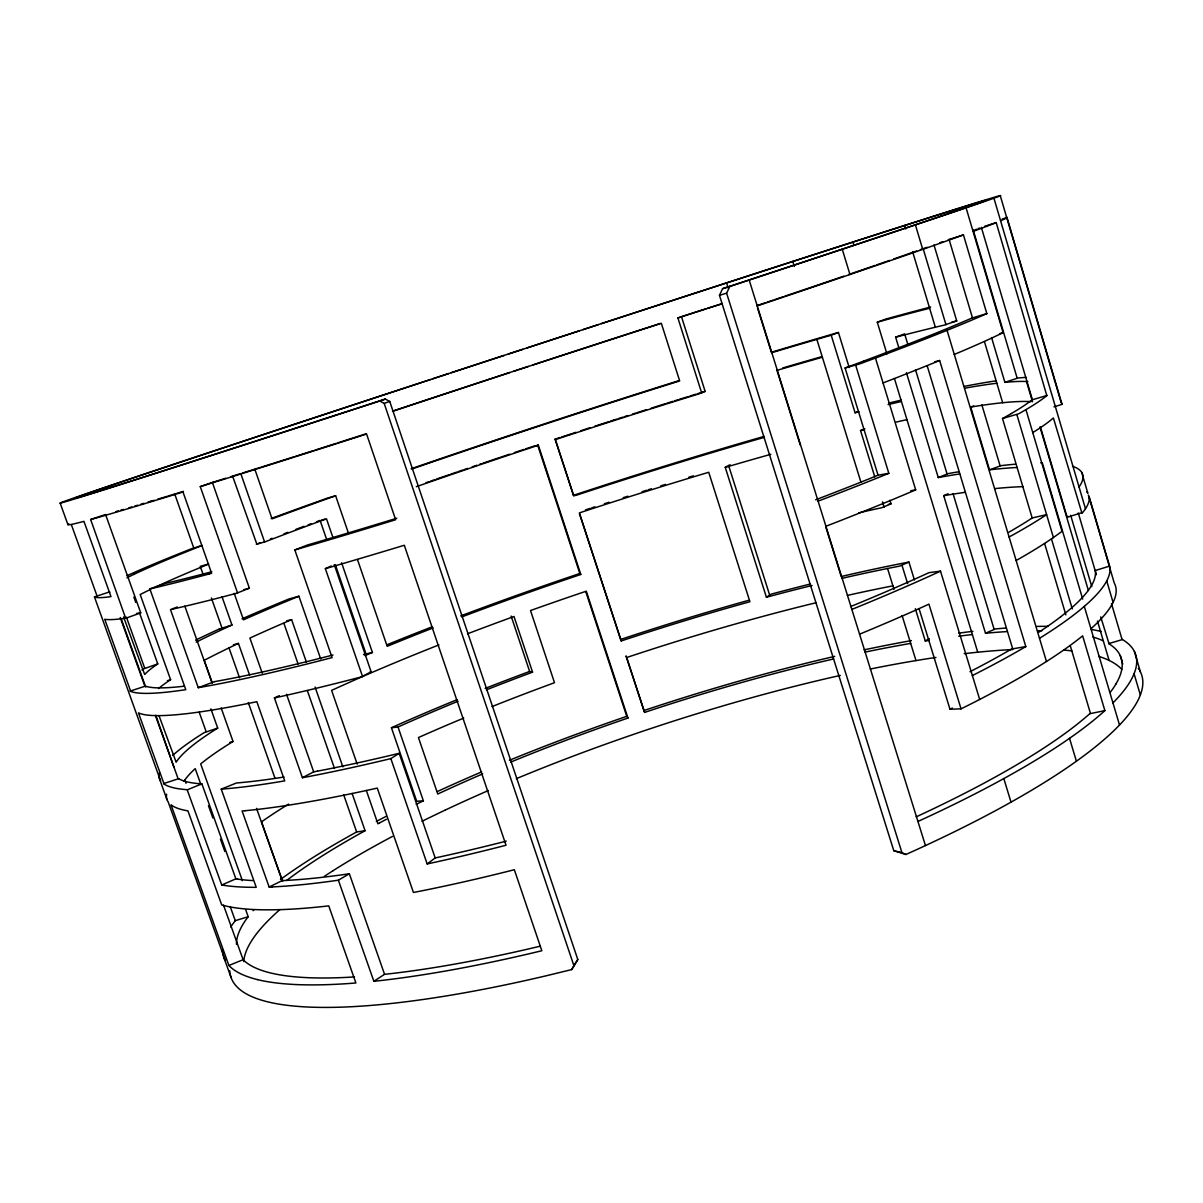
<?xml version="1.0" encoding="UTF-8"?>
<svg xmlns="http://www.w3.org/2000/svg" width="1203" height="1203" viewBox="0 0 1203 1203"><rect width="100%" height="100%" fill="white"/><g stroke="black" fill="none" stroke-linecap="round" stroke-linejoin="round"><path stroke-width="1.5" d="M243.713 961.573L243.848 960.174A377.216 91.969 -18.7 0 1 244.69 955.859L245.111 954.385A378.84 92.39 -18.7 0 1 254.028 937.197L255.201 935.558A382.885 93.428 -18.7 0 1 259.126 930.551L260.555 928.851A390.013 95.323 -18.6 0 1 279.893 909.603M1053.963 406.825L1062.023 404.373L1007.016 217.472L1002.159 219.051M173.849 766.988L155.788 715.214M1122.459 639.545A391.486 90.826 -17.5 0 1 1134.414 651.53L1140.429 671.936A396.524 96.06 -17.5 0 1 1141.888 675.71L1142.233 677.033A405.501 98.225 -17.6 0 1 1140.339 695.003A414.885 100.435 -17.7 0 1 1138.098 700.116L1137.166 701.875A427.185 103.263 -17.7 0 1 1119.497 725.033A438.749 105.864 -17.8 0 1 1113.151 731.379L1110.85 733.544A452.298 108.796 -17.9 0 1 1076.369 761.243A464.132 111.293 -18 0 1 1065.798 768.612L1062.099 771.093A476.749 113.864 -18 0 1 1011.001 802.145A487.004 115.894 -18.1 0 1 996.415 810.175L991.392 812.867A496.779 117.774 -18.1 0 1 925.453 845.574A503.922 119.112 -18.1 0 1 907.483 853.769L905.859 854.491L893.799 850.732L719.469 295.337L722.567 288.69A503.44 2.632 -18.1 0 0 741.198 282.555A496.298 2.601 -18.1 0 0 810.281 259.728L815.589 257.968A486.538 2.556 -18.1 0 0 831.123 252.825A476.298 2.511 -18.1 0 0 886.31 234.465L890.37 233.111A463.681 2.466 -18.1 0 0 902.07 229.202A451.862 2.406 -18.1 0 0 941.272 216.029M905.859 854.491L901.919 852.581L726.612 293.141L729.875 286.419A519.215 2.722 -18.1 0 0 749.183 280.043A511.892 2.692 -18.1 0 0 820.717 256.404L826.205 254.585A501.862 2.647 -18.1 0 0 842.265 249.277A491.335 2.601 -18.1 0 0 899.182 230.329L903.363 228.931A478.373 2.541 -18.1 0 0 915.408 224.916A466.193 2.481 -18.1 0 0 955.603 211.397L958.34 210.465A452.253 2.421 -18.1 0 0 966.084 207.833A440.358 2.361 -18.1 0 0 989.092 199.924L990.415 199.457A427.682 2.286 -18.1 0 0 993.934 198.209A418.012 2.241 -18.1 0 0 1000.595 195.638L1000.61 195.593A408.749 2.195 -18.1 0 0 1000.249 195.608A403.02 2.165 -18.1 0 0 992.234 197.848L991.107 198.194A398.855 2.135 -18.1 0 0 987.362 199.337A398.223 2.135 -18.1 0 0 966.761 205.713L964.671 206.375A400.193 2.15 -18.1 0 0 958.054 208.45A405.216 2.18 -18.1 0 0 927.047 218.284L924.175 219.202A413.606 2.226 -18.1 0 0 915.242 222.044A424.118 2.286 -18.1 0 0 875.919 234.645L872.401 235.773A438.403 2.376 -18.1 0 0 861.649 239.217A453.456 2.481 -18.1 0 0 815.875 253.983M229.758 970.806A390.764 95.383 -18.7 0 0 232.781 981.272L233.502 982.475A394.524 96.3 -18.7 0 0 236.164 985.964L237.202 987.077A400.96 97.834 -18.7 0 0 254.134 997.573L256.164 998.355A409.231 99.774 -18.6 0 0 262.795 1000.535L265.171 1001.197A419.411 102.075 -18.5 0 0 297.021 1006.325L300.419 1006.595A430.674 104.571 -18.5 0 0 311.141 1007.167L314.9 1007.287A442.824 107.172 -18.4 0 0 361.577 1006.114L366.298 1005.783A455.215 109.759 -18.3 0 0 380.93 1004.535L385.968 1004.039A467.365 112.195 -18.3 0 0 446.042 995.964L451.907 995.001A478.914 114.465 -18.2 0 0 469.847 991.843L475.952 990.716A489.2 116.42 -18.2 0 0 546.463 975.723L571.666 969.588L577.786 959.483L389.742 401.441L385.291 399.065L360.825 407.02A488.734 2.571 -18.1 0 1 292.72 429.11L286.87 430.99A478.448 2.526 -18.1 0 1 269.728 436.539L264.149 438.343A466.914 2.481 -18.1 0 1 207.457 456.614L202.766 458.117A454.764 2.421 -18.1 0 1 189.157 462.493L184.796 463.892A442.388 2.361 -18.1 0 1 142.21 477.501L138.871 478.568A430.253 2.316 -18.1 0 1 129.322 481.591L126.315 482.553A418.99 2.256 -18.1 0 1 98.962 491.14L97.022 491.741A408.825 2.211 -18.1 0 1 91.639 493.41L90.03 493.907A400.554 2.165 -18.1 0 1 77.729 497.576L77.112 497.741A394.118 2.12 -18.1 0 1 75.714 498.102L75.398 498.162A390.358 2.105 -18.1 0 1 77.007 497.305L77.593 497.08A388.9 2.105 -18.1 0 1 79.759 496.268L80.631 495.967A390.584 2.105 -18.1 0 1 94.42 491.125L96.045 490.568A394.764 2.135 -18.1 0 1 101.278 488.779L103.142 488.132A402.133 2.18 -18.1 0 1 127.187 479.982L129.668 479.14A411.907 2.241 -18.1 0 1 137.443 476.523L140.119 475.636A424.509 2.316 -18.1 0 1 172.495 464.794L175.683 463.726A439.065 2.406 -18.1 0 1 185.457 460.463L188.796 459.351A455.591 2.511 -18.1 0 1 227.713 446.418L231.427 445.185A473.23 2.617 -18.1 0 1 242.765 441.426L246.6 440.163A491.456 2.737 -18.1 0 1 290.434 425.667L294.555 424.298A509.561 2.857 -18.1 0 1 307.051 420.178L311.246 418.794A526.463 2.977 -18.1 0 1 358.614 403.185L363.005 401.742A541.711 3.083 -18.1 0 1 376.283 397.366L380.734 395.907A553.846 3.173 -18.1 0 1 430.403 379.592M577.786 959.483L571.666 969.588M1116.053 683.785L1116.985 682.131A402.629 93.308 -17.7 0 0 1119.346 677.304A393.531 91.248 -17.6 0 0 1121.813 660.402L1121.527 659.184A384.81 89.233 -17.6 0 0 1120.249 655.635A379.426 87.954 -17.5 0 0 1109.076 643.891L1100.745 616.898M245.668 909.663L248.194 916.716L247.171 918.054A379.336 88.631 -18.7 0 0 238.059 934.731L237.623 936.16A377.712 88.225 -18.7 0 0 236.72 940.325L236.57 941.678A379.125 88.571 -18.7 0 0 236.465 944.325M248.194 916.716L235.277 920.686L234.194 922.084A391.501 91.563 -18.7 0 0 230.75 926.987M1040.505 427.2L1067.166 517.245L1082.745 512.448A419.682 64.33 -17.8 0 0 1085.467 508.749A410.193 62.902 -17.8 0 0 1089.106 496.433L1109.677 566.402A408.373 76.676 -17.7 0 1 1106.715 580.914M1067.166 517.245L1067.933 516.358M253.126 910.701L253.803 909.934M1104.219 711.229L1104.88 710.627L1082.64 635.831L1081.963 636.387A454.884 89.458 -17.9 0 1 1046.445 661.515A466.779 91.503 -18 0 1 1035.603 668.282L1031.813 670.582A479.471 93.623 -18 0 1 979.663 699.454A489.771 95.293 -18.1 0 1 964.806 706.988L961.047 708.853L949.979 709.244L919.107 608.793M1089.738 713.725L1104.88 710.627M727.469 466.042L725.259 467.396L766.416 597.244L771.213 594.132A515.425 101.548 -18 0 1 810.401 583.981M984.64 226.299L996.204 222.6L1046.821 395.667A435.215 42.406 -18 0 1 1025.933 409.637A446.99 43.473 -18 0 1 1018.761 413.757L1002.505 418.524L1032.174 517.967L1031.467 518.433M1047.166 395.366L1031.994 399.892A421.802 41.052 -18 0 1 1011.347 413.531M1060.79 616.688L1063.151 614.853A428.253 80.03 -17.9 0 0 1069.708 609.5A416.96 78.06 -17.8 0 0 1088.384 590.297L1089.392 588.869A404.945 75.924 -17.8 0 0 1091.963 584.733A395.787 74.255 -17.7 0 0 1095.286 570.538L1109.602 566.087M435.185 857.934L399.185 753.304L390.855 758.612L427.17 863.934L435.185 857.934L439.787 856.942A477.606 88.045 -18.2 0 0 506.222 841.153M1052.7 537.997L1055.166 536.282A443.802 67.789 -17.9 0 0 1062.038 531.29L1025.948 409.637M139.518 612.928L157.758 663.906L156.54 664.748A385.998 37.94 -18.3 0 0 144.676 674.477L123.578 616.944M157.758 663.906L143.383 668.958A398.388 39.203 -18.4 0 0 141.909 669.966M150.601 589.395A399.216 25.143 -18.2 0 0 140.992 594.117L140.18 594.538L170.6 679.695L169.698 680.281A389.592 42.451 -18.4 0 0 165.052 683.499L163.608 684.537A385.471 41.97 -18.4 0 0 158.495 688.522M272.104 886.927A445.967 83.669 -18.3 0 0 318.163 882.882L322.825 882.31A458.433 85.684 -18.3 0 0 337.336 880.34L338.374 880.19L373.862 981.287L384.554 974.325L388.419 973.904A453.621 104.255 -18.3 0 0 446.448 965.558L452.102 964.58A464.869 106.375 -18.2 0 0 469.426 961.408L475.32 960.28A474.914 108.21 -18.2 0 0 540.117 946.22M333.186 870.626L330.224 872.521A425.651 105.112 -18.4 0 0 324.404 876.31M210.901 708.898L217.713 728.101L215.803 729.304A395.08 56.992 -18.4 0 0 194.51 743.98L192.916 745.228A387.847 55.864 -18.4 0 0 188.45 748.913L187.082 750.116A383.757 55.233 -18.5 0 0 176.149 762.221L159.112 715.965M217.713 728.101L204.059 732.687A407.802 58.902 -18.4 0 0 181.803 747.89L180.134 749.198A400.313 57.729 -18.5 0 0 175.427 753.018L173.984 754.266A396.058 57.067 -18.5 0 0 172.6 755.499M221.157 707.95L233.036 741.484L231.713 742.311A404.118 62.691 -18.4 0 0 224.735 746.702L222.51 748.146A394.554 61.052 -18.4 0 0 201.412 763.319L200.69 763.92L242.389 880.641M934.776 361.802L939.648 360.509L1025.813 646.582L1024.761 647.199A480.102 88.887 -18 0 1 972.37 675.56M1025.813 646.582L1011.558 649.034A465.441 86.105 -18 0 1 969.994 671.71M338.374 880.19L349.351 873.754L384.554 974.325M915.333 608.688L925.272 640.973L929.287 638.658M390.855 758.612L389.531 758.928A485.05 68.421 -18.2 0 1 371.652 763.138L365.832 764.476A473.38 67.067 -18.2 0 1 306.329 776.988L302.419 777.709L274.419 697.951L278.329 697.093A475.486 50.962 -18.2 0 0 337.607 683.003L343.411 681.53A487.2 51.985 -18.2 0 0 361.261 676.943L371.141 671.83L334.254 564.613M352.118 793.469L365.08 830.717L356.644 831.965L353.592 833.649A456.659 108.856 -18.4 0 0 317.276 854.837L314.209 856.747A440.087 104.3 -18.4 0 0 305.201 862.476L302.284 864.386A425.501 100.375 -18.5 0 0 280.464 879.483M362.118 832.356L365.08 830.717M1002.505 418.524L1004.31 417.531A433.23 42.09 -18 0 0 1011.377 413.531M379.411 822.987L377.892 823.799L366.329 790.446M842.07 578.327A462.96 89.548 -17.9 0 1 887.573 568.493A446.373 85.729 -17.9 0 1 899.543 566.132L908.927 562.057L914.415 579.936M302.419 777.709L313.682 771.86L317.487 771.138M126.947 577.771L127.187 577.651A392.434 20.466 -18.2 0 1 132.165 575.199L133.939 574.357M196.179 642.131L198.706 640.868A419.486 41.579 -18.3 0 1 229.352 626.222L231.968 625.019L222.059 596.868M245.021 810.717L242.104 810.972L269.156 887.047L282.179 880.596L285.051 880.461A432.193 81.007 -18.3 0 0 329.772 876.416L334.299 875.844A444.328 82.962 -18.3 0 0 348.359 873.904L349.351 873.754M949.979 709.244L952.4 708.041M948.129 493.786L943.738 495.681L985.498 633.244L995.332 628.943A411.877 96.225 -17.6 0 1 1006.099 628.026M560.087 437.486A578.959 38.917 -18.1 0 0 556.929 438.524L555.064 439.14L557.2 439.005A559.455 37.458 -18.1 0 1 607.951 422.524L612.553 421.05A551.636 36.797 -18.1 0 1 626.342 416.644L630.928 415.17A539.696 35.804 -18.1 0 1 680.958 399.441L685.469 398.043A525.2 34.601 -18.1 0 1 698.913 393.892L705.138 391.366L681.469 316.66L683.199 316.103A527.576 8.932 -18.1 0 1 705.92 308.795M869.634 510.388A448.418 70.345 -17.9 0 1 881.588 507.756L891.047 503.831L889.949 500.283M423.381 800.837L416.704 801.258L391.426 727.74L398.028 727.018L423.381 800.837L419.997 802.476A476.749 114.947 -18.2 0 0 416.178 804.326M445.2 810.1L441.29 811.95A493.486 125.082 -18.2 0 0 429.651 817.559L425.817 819.423A476.087 119.804 -18.2 0 0 422.012 821.303M249.622 675.184L238.435 643.41L235.833 644.628A418.9 45.985 -18.3 0 0 205.367 659.71L204.254 660.297L212.39 683.244M274.419 697.951L279.352 695.635M362.584 676.597L325.366 568.658L331.291 565.951M219.217 629.034L231.968 625.019M391.426 727.74L391.892 727.529A513.922 101.308 -18.1 0 1 404.058 722.116L408.163 720.326A531.004 105.443 -18.1 0 1 454.584 700.702L457.155 699.65M398.028 727.018L398.479 726.807A497.17 97.729 -18.1 0 1 410.298 721.544L414.298 719.785A513.546 101.653 -18.1 0 1 458.057 701.244M948.31 239.713L963.438 234.901L986.836 313.607L986.069 313.953A463.471 23.819 -18.1 0 1 947.032 330.329A475.576 24.361 -18.1 0 1 935.287 335.02L931.197 336.645A488.478 24.932 -18.1 0 1 875.453 358.043A498.944 25.368 -18.1 0 1 859.694 363.907L845.092 367.983L878.055 475.215L888.822 473.32L855.724 365.366M221.247 789.138L222.871 789.018A436.253 62.526 -18.3 0 0 233.217 788.085L236.841 787.709A448.554 64.075 -18.3 0 0 282.359 781.273L284.735 780.882L256.841 701.695L254.48 702.191A450.569 48.691 -18.2 0 1 209.382 710.507L205.818 711.048A438.223 47.503 -18.3 0 1 195.608 712.537L192.39 712.958A426.764 46.376 -18.3 0 1 162.736 715.559L160.585 715.62A416.418 45.338 -18.3 0 1 154.616 715.59L152.796 715.514A408.012 44.451 -18.3 0 1 138.465 712.913L164.134 784.145A406.178 58.511 -18.4 0 0 179.142 788.837L181.006 789.093A414.554 59.654 -18.4 0 0 187.157 789.694L221.743 885.002L223.608 885.303A422.388 79.699 -18.4 0 0 254.585 887.333L256.239 887.333L221.247 789.138L236.42 783.003A422.749 60.526 -18.3 0 0 246.51 782.055L250.044 781.679A434.704 62.03 -18.3 0 0 284.058 777.018M986.836 313.607L971.708 318.133A449.23 23.068 -18.1 0 1 933.633 334.058A460.99 23.594 -18.1 0 1 922.205 338.614L918.235 340.178A473.531 24.15 -18.1 0 1 864.175 360.885M874.807 476.914L860.551 430.569L864.777 428.719M221.743 885.002L235.863 878.852L237.698 879.137M306.434 662.221L291.622 619.665L288.494 620.989A449.501 49.864 -18.2 0 0 251.307 637.44L249.908 638.086L262.254 673.214M849.213 367.607L838.431 332.479L831.213 335.216L855.077 412.779L857.904 411.561M481.651 771.89L479.095 772.988A527.741 129.458 -18.1 0 0 437.291 791.574M906.43 372.719L938.25 477.546L948.28 473.591A416.689 59.97 -17.8 0 1 958.896 471.741M237.593 593.004L200.269 486.629L212.36 482.418L249.382 588.192L236.585 593.274A465.862 28.932 -18.2 0 1 222.39 596.974L217.833 598.147A453.215 28.255 -18.2 0 1 173.292 608.959L170.48 609.59L198.254 687.68L201.112 687.184A451.17 44.015 -18.2 0 0 246.074 678.297L250.66 677.304A463.772 45.067 -18.2 0 0 264.946 674.101L269.863 672.958A476.132 46.075 -18.2 0 0 329.081 658.387L332.103 657.605L294.825 549.951L307.216 545.079A475.666 24.271 -18.1 0 0 324.404 540.027L330.254 538.297A485.892 24.692 -18.1 0 0 396.749 518.237M341.592 562.778L372.419 652.477L368.915 653.936A482.523 71.714 -18.2 0 0 364.99 655.605M363.486 654.522L372.419 652.477M198.254 687.68L214.57 681.605M320.675 658.898L298.915 596.222L296.81 597.094A467.501 47.128 -18.2 0 0 285.863 601.62L282.269 603.109A450.117 45.082 -18.2 0 0 244.901 619.199L243.502 619.831L234.194 593.32M939.648 360.509L938.535 360.975A487.816 30 -18.1 0 1 883.047 382.93M888.822 473.32L887.408 473.892A505.997 48.331 -18.1 0 1 818.1 501.155M187.563 789.709L201.893 783.86L235.863 878.852M878.055 475.215L876.686 475.771A490.598 46.842 -18.1 0 1 815.664 499.801M257.412 979.603A419.967 97.939 -18.5 0 0 289.111 984.159L292.494 984.385A431.245 100.33 -18.5 0 0 303.186 984.806L306.93 984.866A443.411 102.826 -18.4 0 0 353.487 983.167L355.893 982.971L328.75 905.874L326.344 906.145A445.381 88.135 -18.3 0 1 280.179 909.648L276.495 909.739A433.155 85.999 -18.4 0 1 265.923 909.829L262.585 909.799A421.832 83.954 -18.5 0 1 231.442 907.182L229.141 906.746A411.606 82.045 -18.5 0 1 222.735 905.257L221.728 904.987L187.924 810.852L186.991 810.702A405.637 62.676 -18.5 0 1 171.773 805.393L171.052 804.867L228.901 965.468L243.111 959.708L243.953 960.55A389.035 90.857 -18.6 0 0 260.54 969.964L262.525 970.656A397.065 92.646 -18.6 0 0 268.991 972.565L271.307 973.137A406.945 94.796 -18.5 0 0 302.269 977.377L305.562 977.573A417.907 97.112 -18.4 0 0 315.983 977.934L319.607 977.979A429.727 99.548 -18.4 0 0 354.449 976.926M996.204 222.6L995.813 222.766A439.757 7.068 -18.1 0 1 973.062 231.397M202.074 545.365L190.946 548.974A435.666 22.932 -18.2 0 0 158.285 562.177L155.593 563.29A422.689 22.165 -18.2 0 0 147.774 566.598L145.262 567.666A412.629 21.579 -18.2 0 0 127.067 575.696M432.418 626.718L429.817 627.725A534.297 80.812 -18.1 0 0 387.02 644.778M973.738 405.937L970.701 407.08L989.528 469.847L1001.091 465.636A398.163 56.977 -17.8 0 1 1015.482 464.178M232.735 476.553L256.825 544.102A485.245 31.338 -18.1 0 1 260.615 542.643M256.359 544.282L265.051 541.816A469.681 30.27 -18.1 0 1 276.149 537.591L279.908 536.162A487.756 31.654 -18.1 0 1 322.915 520.117L326.494 518.809L333.141 538.162M172.194 608.944L177.352 606.974M270.464 538.899L272.134 538.267M163.428 783.664L178.661 778.687M467.516 633.801A542.643 88.796 -18.1 0 1 509.982 617.951L513.997 616.492L532.568 672.161L529.636 671.454L525.546 672.973A558.688 112.315 -18.1 0 0 485.2 688.417M532.568 672.161L528.583 673.635A540.057 108.165 -18.1 0 0 486.403 689.83M898.867 347.847L895.634 337.186L904.641 333.863L907.904 344.629M845.092 367.983L848.942 366.554A483.726 24.571 -18.1 0 0 864.19 360.885M701.695 393.035L677.906 317.968L681.469 316.66M316.419 521.771L320.103 520.418L326.81 539.936M130.721 691.409A408.569 40.195 -18.3 0 0 144.856 693.379L146.646 693.394A416.99 40.977 -18.3 0 0 152.555 693.244L154.706 693.139A427.351 41.925 -18.3 0 0 184.179 689.905L185.788 689.68L149.864 588.914L165.488 583.365A427.727 22.18 -18.2 0 0 175.217 581.049L178.63 580.222A439.802 22.722 -18.2 0 0 211.773 571.756M886.927 353.893L877.288 322.193L885.904 319.036A435.802 22.827 -18 0 1 896.746 316.058L900.28 315.096A421.606 21.97 -18 0 1 930.611 307.021M963.438 234.901L962.656 235.186A465.561 7.459 -18.1 0 1 922.731 249.367A477.726 7.624 -18.1 0 1 910.776 253.547L906.596 254.991A490.674 7.789 -18.1 0 1 849.95 274.51A501.185 7.94 -18.1 0 1 833.98 279.953L828.506 281.818A511.2 8.06 -18.1 0 1 757.228 305.878M126.044 618.177L140.736 612.853L105.563 514.508L90.646 519.516L125.653 618.237A418.885 26.316 -18.2 0 1 119.909 618.959L118.18 619.139A410.418 25.804 -18.2 0 1 104.751 619.289L130.736 691.409M130.089 691.124L145.428 686.116A395.862 38.902 -18.3 0 0 159.503 687.875L161.277 687.875A404.028 39.669 -18.3 0 0 167.097 687.695L169.202 687.575A414.088 40.586 -18.3 0 0 183.668 686.251M348.374 532.959L335.637 495.771L333.231 496.628A506.403 27.474 -18.1 0 0 320.915 501.034L316.855 502.493A488.448 26.301 -18.1 0 0 273.683 518.252L272.058 518.854L254.901 469.411M111.924 487.305L115.007 486.328A444.012 2.391 -18.1 0 0 124.781 483.23L128.225 482.132A456.508 2.451 -18.1 0 0 172.029 468.147L176.525 466.704A469.245 2.511 -18.1 0 0 190.57 462.193L195.412 460.629A481.726 2.556 -18.1 0 0 254.013 441.757L259.788 439.892A493.576 2.617 -18.1 0 0 277.547 434.148L283.592 432.193A504.132 2.662 -18.1 0 0 354.208 409.291L360.945 407.095A512.042 2.692 -18.1 0 0 379.697 401.005L384.193 403.396L389.742 401.441M895.634 337.186L896.836 336.885A407.937 25.594 -18 0 1 935.348 327.216A397.892 24.887 -18 0 1 944.099 325.156L956.731 320.93L933.979 244.946M893.709 258.991L897.754 257.592A463.065 7.383 -18.1 0 0 909.393 253.517A451.245 7.218 -18.1 0 0 913.107 252.224M379.697 401.005L385.291 399.065M991.573 337.577L1004.896 382.359L1017.873 378.043A393.592 38.406 -17.8 0 1 1026.114 377.381M510.749 762.07A536.718 132.796 -18 0 1 552.568 745.439L556.944 743.755A545.425 135.488 -18 0 1 570.177 738.747L574.613 737.093A549.771 136.841 -18 0 1 623.831 719.469L627.951 718.056L626.748 716.341L622.522 717.785A568.884 142.149 -18 0 0 572.042 735.875L567.485 737.559A564.342 140.721 -18 0 0 553.921 742.702L549.41 744.416A555.215 137.879 -18 0 0 509.425 760.281M458.268 471.591L462.899 470.012M159.473 772.792A395.832 57.037 -18.5 0 0 160.616 780.958L94.451 596.899L109.428 591.951A391.787 20.421 -18.2 0 0 109.894 592.102M941.242 216.029L943.949 215.126A438.313 2.346 -18.1 0 0 951.543 212.54A426.764 2.286 -18.1 0 0 974.235 204.751L975.558 204.284A414.464 2.226 -18.1 0 0 979.077 203.036A405.095 2.165 -18.1 0 0 985.994 200.39L986.054 200.345A396.133 2.12 -18.1 0 0 985.813 200.315A390.569 2.09 -18.1 0 0 978.49 202.345L977.422 202.66A386.539 2.075 -18.1 0 0 973.889 203.728A385.937 2.06 -18.1 0 0 954.28 209.803L952.28 210.435A387.847 2.075 -18.1 0 0 945.949 212.42A392.689 2.105 -18.1 0 0 916.13 221.878L913.348 222.766A400.794 2.15 -18.1 0 0 904.746 225.502A410.915 2.211 -18.1 0 0 866.716 237.683L863.318 238.765A424.689 2.301 -18.1 0 0 852.912 242.119L853.935 245.487M479.651 464.313L481.546 463.666M461.832 616.913A543.425 82.902 -18.1 0 1 504.388 601.169L508.839 599.545A552.297 84.601 -18.1 0 1 522.267 594.733L526.764 593.139A556.703 85.458 -18.1 0 1 576.628 575.876L580.793 574.478L579.831 573.485L575.56 574.929A576.102 88.781 -18.1 0 0 524.418 592.628L519.801 594.267A571.485 87.879 -18.1 0 0 506.027 599.199L501.44 600.853A562.207 86.09 -18.1 0 0 460.749 615.891M833.574 658.973A495.636 120.315 -18 0 0 791.048 669.259L786.612 670.402A513.125 125.563 -18 0 0 773.213 673.891L768.732 675.078A527.185 129.849 -18 0 0 719.078 689.033L714.537 690.372A538.749 133.413 -18 0 0 700.928 694.462L696.387 695.845A546.342 135.774 -18 0 0 646.432 711.8L644.658 712.402L643.876 710.552L626.011 655.921L626.688 657.5L628.477 656.913A548.974 116.465 -18 0 1 678.582 640.838L683.139 639.44A541.335 114.435 -18 0 1 696.793 635.289L701.334 633.921A529.696 111.368 -18 0 1 751.063 619.62L755.544 618.387A515.546 107.684 -18 0 1 768.958 614.763L773.409 613.575A497.937 103.172 -18 0 1 815.935 602.763M643.876 710.552L645.71 709.935A565.29 141.022 -18 0 1 696.928 693.575L701.59 692.146A557.35 138.525 -18 0 1 715.559 687.951L720.206 686.582A545.26 134.751 -18 0 1 771.138 672.251L775.74 671.033A530.568 130.24 -18 0 1 789.484 667.439L794.055 666.267A512.313 124.706 -18 0 1 834.732 656.372M580.793 574.478L538.342 445.23L533.275 446.328A582.658 39.233 -18.1 0 0 525.41 448.945M538.342 445.23L534.147 446.614A562.989 37.759 -18.1 0 0 483.696 463.531L479.14 465.065A558.523 37.383 -18.1 0 0 465.531 469.711L461.005 471.26A549.515 36.616 -18.1 0 0 416.298 486.704M579.515 513.846L620.613 639.455L622.462 638.853A568.854 114.886 -18 0 1 673.891 622.342L678.567 620.898A560.839 112.841 -18 0 1 692.582 616.613L697.244 615.214A548.643 109.759 -18 0 1 748.281 600.417M621.274 640.958L623.064 640.357A549.756 110.601 -18 0 1 673.214 624.267L677.785 622.853A542.102 108.676 -18 0 1 691.439 618.688L695.996 617.304A530.448 105.759 -18 0 1 745.74 602.898L749.92 601.741L708.732 472.283L704.552 473.531A536.312 61.624 -18.1 0 0 654.612 488.779L650.041 490.207A548.147 63.338 -18.1 0 0 636.297 494.523L631.71 495.982A555.921 64.466 -18.1 0 0 581.184 512.313L579.38 512.914L621.274 640.958L620.613 639.455M555.064 439.14L573.44 495.305L575.305 494.689A576.117 60.556 -18.1 0 1 627.169 477.892L631.876 476.403A567.966 59.473 -18.1 0 1 645.981 471.952L650.673 470.478A555.56 57.834 -18.1 0 1 701.92 454.719L706.537 453.32A540.508 55.879 -18.1 0 1 720.326 449.2L724.898 447.832A521.801 53.488 -18 0 1 764.085 436.418M573.44 495.305L575.666 495.456A556.733 58.3 -18.1 0 1 626.252 479.08L630.838 477.621A548.944 57.263 -18.1 0 1 644.597 473.29L649.169 471.847A537.094 55.729 -18.1 0 1 699.123 456.493L703.62 455.14A522.688 53.864 -18.1 0 1 717.063 451.125L721.529 449.802A504.779 51.594 -18 0 1 764.04 437.441M1108.64 643.635L1122.444 639.545M815.875 253.968L811.89 255.262A472.193 2.601 -18.1 0 0 799.739 259.186A489.967 2.722 -18.1 0 0 749.153 275.562L744.807 276.961A510.583 2.857 -18.1 0 0 731.665 281.231A528.343 2.977 -18.1 0 0 677.695 298.75L673.124 300.254A547.365 3.113 -18.1 0 0 659.304 304.735L651.62 307.291A543.921 3.098 -18.1 0 0 601.455 323.637M677.906 317.968L679.575 317.427A510.328 8.616 -18.1 0 1 722.086 303.788M610.417 421.155L613.319 420.223M295.577 456.298L301.427 454.433A488.072 7.729 -18.1 0 0 305.848 453.035M272.84 463.486L278.419 461.726A477.802 7.594 -18.1 0 0 294.133 456.749M722.567 288.69L729.875 286.419M167.412 680.687L170.6 679.695M212.36 482.418L216.089 481.26A466.283 7.444 -18.1 0 0 225.728 478.268M200.269 486.629L204.104 485.426A481.08 7.684 -18.1 0 0 262.78 467.05L268.555 465.23A492.899 7.835 -18.1 0 0 286.329 459.621L292.374 457.696A503.44 7.97 -18.1 0 0 362.99 435.17L366.584 434.027L395.652 519.741L392.073 520.839A501.2 25.489 -18.1 0 1 321.457 542.132L315.397 543.921A490.704 25.052 -18.1 0 1 297.592 549.139L294.825 549.951M688.477 396.509L683.845 397.937A558.267 37.158 -18.1 0 0 679.229 399.381M702.266 392.238L705.138 391.366M719.469 295.337L726.612 293.141M147.954 502.132L150.661 501.32M134.676 506.102L137.713 505.2M208.615 563.936L200.254 566.387L203.352 575.169M730.281 464.854L728.567 465.366L769.499 594.598M725.259 467.396L726.943 466.899A504.057 57.067 -18 0 1 770.897 454.298M325.366 568.658L330.118 567.29A500.523 30.676 -18.1 0 0 400.734 546.342L404.298 545.26L506.042 845.243L502.478 846.16A492.629 90.872 -18.2 0 1 431.937 862.912L427.17 863.934M838.431 332.479L835.844 333.216A469.335 24.917 -18 0 0 823.649 336.765A486.974 26.045 -18 0 0 772.912 351.787L771.334 352.268L757.499 307.908M831.213 335.216L828.702 335.938A454.433 24.075 -18 0 0 816.867 339.366A471.381 25.158 -18 0 0 771.74 352.705M999.873 333.562L1003.107 332.629L966.084 207.833M90.646 519.516L92.285 519.064A431.832 6.992 -18.1 0 0 120.36 510.959L123.443 510.042A443.411 7.173 -18.1 0 0 133.277 507.11L136.736 506.072A455.892 7.338 -18.1 0 0 180.676 492.689L182.991 491.967L211.638 573.305L209.292 573.936M229.818 742.386L233.036 741.484M233.412 644.763L238.435 643.41M766.416 597.244L768.1 596.793A498.644 97.969 -18 0 1 812.055 585.47M249.382 588.192L248.404 588.447A451.501 28.015 -18.2 0 1 243.743 589.681M369.877 672.161L371.141 671.83M335.637 495.771L327.231 498.177A523.516 28.481 -18.1 0 0 314.554 502.719L310.374 504.222A504.779 27.248 -18.1 0 0 271.156 518.493M855.077 412.779L856.461 412.418A433.967 43.037 -18 0 1 859.062 411.772M321.697 520.012L324.885 519.215M860.551 430.569L861.934 430.223A433.381 47.609 -17.9 0 1 864.536 429.591M399.185 753.304L397.907 753.604A470.208 66.27 -18.2 0 1 380.644 757.695L375.02 758.988A458.854 64.962 -18.2 0 1 317.472 771.138M298.915 596.222L288.885 599.004A482.974 48.797 -18.2 0 0 277.592 603.665L273.893 605.214A464.899 46.646 -18.2 0 0 242.014 618.838M286.645 620.853L291.622 619.665M956.731 320.93L954.776 321.381A410.614 25.714 -18 0 0 951.799 322.088M149.864 588.914L151.428 588.553A441.396 22.902 -18.2 0 0 161.413 586.192L164.916 585.335A453.832 23.474 -18.2 0 0 209.307 573.936M1032.174 517.967L1046.61 514.643L1045.903 515.125A458.117 65.037 -18 0 1 1009.076 537.004M888.431 504.403L891.047 503.831M864.085 649.861L865.694 649.515M908.927 562.057L906.31 562.568A460.99 88.706 -17.9 0 0 893.964 565.004A478.238 92.691 -17.9 0 0 842.822 576.147L841.228 576.523L825.709 526.749M965.017 388.148L965.979 387.967A388.118 37.894 -17.9 0 1 996.851 383.246M938.25 477.546L939.453 477.335A403.742 58.045 -17.8 0 1 959.693 473.937M910.806 490.734L915.694 489.862L875.453 358.028M943.738 495.681L944.956 495.471A403.2 62.18 -17.8 0 1 965.242 492.298M970.701 407.08L971.663 406.915A387.592 41.91 -17.8 0 1 1002.655 402.719A382.825 41.353 -17.8 0 1 1009.317 402.118L1011.437 401.952A380.945 41.128 -17.8 0 1 1031.076 401.652M925.272 640.973L926.671 640.748A426.388 100.496 -17.7 0 1 929.302 640.342M140.736 612.853L140.36 612.913A405.862 25.458 -18.2 0 1 136.495 613.44M979.678 699.454L940.505 571.139L928.987 572.658A478.192 67.112 -18.1 0 1 914.28 579.335L909.227 581.59A487.801 68.21 -18.1 0 1 850.596 606.568M989.528 469.847L990.505 469.726A385.862 55.173 -17.8 0 1 1017.136 467.486M373.862 981.287L377.832 980.866A467.982 107.638 -18.3 0 0 437.862 972.34L443.712 971.347A479.531 109.804 -18.2 0 0 461.651 968.084L467.756 966.911A489.832 111.684 -18.2 0 0 538.267 951.603L541.831 950.746L514.343 869.724L510.779 870.626A491.982 95.714 -18.2 0 1 440.238 887.032L434.148 888.31A481.636 94.12 -18.2 0 1 416.238 891.934L413.441 892.476L377.276 788.085L374.238 788.762A472.749 71.849 -18.2 0 1 314.675 800.792L309.727 801.664A460.478 70.285 -18.2 0 1 295.306 804.1L290.66 804.852A447.952 68.646 -18.3 0 1 245.006 810.717M995.152 488.568L996.129 488.478A385.351 59.097 -17.7 0 1 1022.851 486.659M1004.896 382.359L1005.588 382.298A381.456 37.188 -17.9 0 1 1026.52 381.501A382.058 37.248 -17.9 0 1 1027.888 381.577M985.498 633.244L986.731 633.124A399.095 93.127 -17.6 0 1 1007.317 631.575M269.156 887.047L272.104 886.927M1040.76 462.839L1042.279 462.824L1082.685 599.064M1048.144 626.312L1046.099 626.312A401.727 93.533 -17.6 0 0 1036.61 626.432M1037.813 630.718L1038.806 630.718M201.893 783.86L201.487 783.83A401.682 57.744 -18.4 0 1 195.442 783.303L193.593 783.063A393.561 56.616 -18.4 0 1 178.661 778.687M1091.722 629.53L1092.489 629.665A386.84 89.714 -17.5 0 1 1101.346 631.5M893.799 850.732L901.919 852.581M257.427 979.603L255.066 978.986A409.772 95.714 -18.6 0 1 248.48 976.971L246.465 976.25A401.501 93.864 -18.6 0 1 229.728 966.34L228.901 965.468M94.451 596.899L94.646 597.004A404.373 21.098 -18.2 0 0 96.24 597.44L96.932 597.53A410.975 21.443 -18.2 0 0 110.135 596.733L110.977 596.613L83.939 521.335L83.127 521.561A412.855 6.707 -18.1 0 1 70.631 524.538L70.015 524.643A406.223 6.601 -18.1 0 1 68.631 524.794L68.33 524.794A402.343 6.541 -18.1 0 1 68.782 523.861M71.353 524.628L97.338 596.793M60.15 503.08L67.909 524.628M159.473 778.747L166.961 799.559M223.758 957.182L231.081 977.513M133.864 597.109L135.744 602.387M200.901 784.506L195.217 768.627L194.089 769.679A383.231 59.173 -18.5 0 0 184.014 781.258M208.465 805.649L212.871 817.995M220.45 839.153L224.856 851.483M126.405 617.139L144.676 668.086M184.736 779.77L185.999 783.303M230.224 906.596L235.277 920.686M121.052 618.432L145.683 687.048M120.24 617.53L144.781 685.845M155.578 715.92L177.939 778.236M223.502 905.107L243.111 959.708M199.232 712.281L206.059 731.439M282.63 881.333L261.532 821.844L262.6 821.093A414.012 83.233 -18.4 0 1 288.57 804.115M184.841 606.132L211.773 682.086M256.555 808.371L282.179 880.596M174.886 494.448L193.728 547.876M211.397 597.981L221.923 627.801M229.006 647.891L239.562 677.83M248.269 702.477L274.961 778.191M283.938 623.425L298.118 664.071M307.351 690.582L334.464 768.341M343.712 794.852L356.644 831.965M286.54 694.296L313.682 771.86M357.186 764.116L331.607 690.402L333.171 689.68A481.847 76.812 -18.2 0 1 374.87 671.229L378.81 669.545A499.516 80.21 -18.1 0 1 390.749 664.492L394.779 662.808A515.982 83.428 -18.1 0 1 438.945 644.898M240.931 474.027L264.6 541.997M315.081 687.063L342.855 766.867M335.366 564.778L365.892 653.515M357.471 559.53L387.201 646.327L388.9 645.635A516.719 77.894 -18.1 0 1 433.185 627.906M384.193 403.396L573.846 965.543M511.14 616.056L529.636 671.454M627.951 718.056L586.282 591.184L582.132 592.583A555.891 91.518 -18.1 0 0 532.327 609.891L530.523 610.538L554.508 682.702L551.861 683.68A548.042 116.225 -18 0 0 538.553 688.612L534.132 690.266A539.275 113.909 -18.1 0 0 492.042 706.567M537.591 444.899L579.831 573.485M585.861 591.891L626.748 716.341M555.38 439.606L573.861 496.057M626.688 657.5L644.658 712.402M749.183 280.043L925.453 845.574M776.777 369.742L800.251 445.05M852.912 242.119A439.185 2.391 -18.1 0 0 808.491 256.434L804.612 257.683A457.185 2.511 -18.1 0 0 792.822 261.487A474.268 2.617 -18.1 0 0 743.634 277.412L739.409 278.78A494.057 2.752 -18.1 0 0 726.612 282.931L728.281 288.224M792.822 261.487L794.341 266.404M816.867 339.366L860.927 482.162M887.558 568.493L893.994 589.335M902.07 615.5L915.979 660.582A443.155 109.774 -17.8 0 1 928.024 658.642L931.994 658.041A425.817 104.751 -17.7 0 1 935.934 657.455M961.047 708.853L928.942 604.147L927.558 604.778A502.448 75.398 -18.1 0 1 859.559 634.176M882.476 501.862L884.115 507.2M902.1 565.651L907.618 583.59M894.446 378.554L977.738 652.206A411.847 100.781 -17.7 0 1 988.58 651.199L992.129 650.898A398.569 97.067 -17.6 0 1 1012.746 649.56M842.265 249.277L849.965 274.495M1104.234 711.229A452.884 104.375 -17.9 0 1 1069.497 738.341A464.749 106.766 -18 0 1 1058.866 745.574L1055.136 748.01A477.38 109.232 -18 0 1 1003.813 778.567L1011.016 802.145M915.513 369.757L947.032 473.817M953.047 493.666L994.054 629.064M904.746 225.502L905.784 228.991M912.626 251.743L935.348 327.231M927.167 365.727L1012.58 648.432M981.874 404.915L1000.084 465.756M923.122 248.585L945.979 324.72M915.408 224.916L922.746 249.367M947.047 330.314L1046.46 661.515M1069.527 738.341L1076.399 761.228M1016.911 414.764L1053.407 537.515M1051.467 538.914L1072.279 608.883M984.535 341.923L1002.655 402.719M1044.625 543.576L1065.873 614.868M949.077 239.427L972.46 317.803M1070.279 645.755L1090.384 713.138M1081.978 513.35L1053.392 417.937A434.629 46.902 -17.9 0 1 1032.745 432.599M1078.294 512.974L1096.369 574.718M1120.249 655.635L1122.76 664.131M1070.685 515.305L1091.783 586.598M981.347 227.352L1032.339 399.607M1026.52 381.501L1032.52 401.757M1039.963 426.93L1088.399 590.508M1097.452 621.064L1109.106 660.432A375.02 90.706 -17.5 0 1 1113.557 662.823L1114.925 663.68A378.93 91.684 -17.5 0 1 1121.782 669.364M973.092 229.578L1017.152 378.118M1090.941 628.763A429.636 84.917 -17.8 0 0 1109.602 608.372L1110.58 606.853A417.261 82.586 -17.7 0 0 1113.076 602.432L1106.73 580.914A417.817 78.421 -17.8 0 1 1104.189 585.169L1103.166 586.643A430.208 80.616 -17.8 0 1 1084.294 606.387L1119.512 725.018M1000.249 195.608L1061.076 402.298A403.441 43.624 -17.8 0 1 1061.918 403.952L1062.023 404.373M1072.49 466.238A396.013 56.601 -17.7 0 1 1081.677 472.328L1087.828 493.215A395.486 60.631 -17.7 0 0 1086.76 491.756M1088.354 495.004L1114.279 583.094A398.81 78.992 -17.6 0 1 1115.542 586.177L1115.813 587.259A407.832 80.766 -17.7 0 1 1113.061 602.432M993.934 198.209L1085.467 508.749M1136.173 656.402A406.043 94.225 -17.6 0 1 1134.068 673.74L1140.354 695.003M1111.482 603.62L1121.993 639.289M1136.158 656.402L1135.843 655.139A397.05 92.15 -17.5 0 0 1134.414 651.515M1039.482 638.327A455.486 84.932 -17.9 0 0 1075.256 613.786L1077.647 611.906A441.847 82.646 -17.9 0 0 1084.324 606.387M847.393 595.41A462.313 94.3 -17.9 0 1 892.927 585.846M1060.805 616.688A441.501 82.255 -17.9 0 1 1038.881 632.192M252.961 880.581A409.291 77.142 -18.4 0 1 237.683 879.137M463.756 718.071A512.824 107.052 -18.1 0 0 420.118 736.807L418.433 737.544L437.772 794.025L439.441 793.243A510.418 124.826 -18.1 0 1 482.689 773.89M1098.625 656.327A374.434 90.556 -17.5 0 1 1109.106 660.432M1092.895 637.019A374.93 86.872 -17.5 0 1 1103.301 640.838M445.2 810.1A509.696 130.089 -18.1 0 1 488.343 790.551M940.505 571.139A493.23 69.263 -18.1 0 1 925.302 578.072L920.084 580.402A503.11 70.375 -18.1 0 1 851.844 609.41M286.615 880.476A412.163 97.082 -18.5 0 1 312.479 862.22L315.291 860.371A426.223 100.841 -18.4 0 1 323.998 854.807L326.975 852.942A442.178 105.202 -18.4 0 1 362.118 832.356M1081.677 472.328A401.652 57.428 -17.8 0 1 1082.7 474.538L1082.88 475.335A410.749 58.721 -17.8 0 1 1079.031 486.974M222.51 949.393A391.276 91.503 -18.7 0 0 225.412 960.791L168.179 801.92A395.306 61.097 -18.5 0 1 166.615 794.191M333.171 870.626A441.576 109.653 -18.4 0 1 368.163 849.709L371.547 847.814A458.554 114.601 -18.3 0 1 381.877 842.1L385.396 840.205A476.087 119.804 -18.2 0 1 392.494 836.401M1007.031 217.502A417.441 6.722 -18.1 0 1 1000.58 220.796M483.095 463.14A582.658 39.233 -18.1 0 1 498.719 457.862M500.283 457.335A582.658 39.233 -18.1 0 1 509.696 454.193M514.403 452.614A582.658 39.233 -18.1 0 1 523.831 449.471M1003.828 778.567A487.636 111.172 -18.1 0 1 989.152 786.491L984.114 789.153A497.425 112.977 -18.1 0 1 917.934 821.469M1116.068 683.785A414.584 95.924 -17.8 0 1 1110.113 692.477M964.159 653.695A425.817 104.751 -17.7 0 1 977.753 652.206M958.806 636.161A426.388 100.496 -17.7 0 1 972.385 634.567M561.666 436.975A578.959 38.917 -18.1 0 1 564.824 435.937M566.402 435.426A578.959 38.917 -18.1 0 1 571.124 433.877M572.703 433.366A578.959 38.917 -18.1 0 1 575.861 432.328M580.598 430.794A578.959 38.917 -18.1 0 1 590.056 427.712M594.793 426.193A578.959 38.917 -18.1 0 1 608.959 421.621M958.746 633.139A440.223 103.924 -17.7 0 1 972.941 631.319M1038.806 630.718A381.456 88.526 -17.5 0 1 1041.738 630.763M1138.309 668.402A390.975 94.676 -17.5 0 1 1139.091 669.56M1139.782 670.733A390.975 94.676 -17.5 0 1 1140.414 671.936M1112.94 702.928A427.742 99.067 -17.8 0 0 1130.85 680.387L1131.767 678.687A415.426 96.36 -17.7 0 0 1134.083 673.74M896.07 422.103A433.381 47.609 -17.9 0 1 906.957 419.636M865.062 652.101A460.208 109.984 -17.9 0 1 910.686 643.394M411.967 468.975A550.327 30.436 -18.1 0 1 455.29 454.148L459.817 452.614A559.335 31.052 -18.1 0 1 473.471 447.997L478.027 446.463A563.831 31.368 -18.1 0 1 528.553 429.606L533.155 428.073A564.508 31.413 -18.1 0 1 547.019 423.516L551.636 421.997A560.282 31.128 -18.1 0 1 602.432 405.471L607.034 403.982A552.433 30.571 -18.1 0 1 620.838 399.561L625.425 398.088A540.478 29.744 -18.1 0 1 675.484 382.253L679.68 380.93L661.334 323.306L657.154 324.66A543.124 9.308 -18.1 0 0 607.004 340.885L602.402 342.374A555.154 9.564 -18.1 0 0 588.583 346.87L583.966 348.374A563.049 9.744 -18.1 0 0 532.989 365.005L528.087 366.464A587.154 10.225 -18.1 0 0 518.583 369.577M376.313 821.438A492.644 119.082 -18.2 0 1 386.238 816.311M1054.445 380.719A398.313 38.872 -17.9 0 1 1054.851 381.171M1006.325 217.247A402.464 6.481 -18.1 0 1 1006.61 217.247M379.411 822.987A476.749 114.947 -18.2 0 1 386.539 819.243M613.68 420.103A570.748 38.21 -18.1 0 1 616.823 419.095M618.402 418.584A570.748 38.21 -18.1 0 1 623.109 417.08M624.688 416.584A570.748 38.21 -18.1 0 1 627.816 415.576M865.679 649.53A475.396 113.864 -17.9 0 1 911.393 640.597M870.34 669.018A459.591 114.631 -17.9 0 1 915.979 660.582M426.042 482.704A568.553 38.03 -18.1 0 1 429.08 481.636M430.614 481.11A568.553 38.03 -18.1 0 1 435.2 479.531M436.719 478.989A568.553 38.03 -18.1 0 1 449.005 474.764M450.554 474.238A568.553 38.03 -18.1 0 1 456.719 472.117M411.155 468.749A569.395 31.609 -18.1 0 1 452.584 454.569L457.23 453.005A578.823 32.27 -18.1 0 1 471.215 448.268L475.892 446.689A583.515 32.601 -18.1 0 1 527.711 429.396L532.448 427.832A584.237 32.646 -18.1 0 1 546.658 423.155L551.395 421.591A579.816 32.331 -18.1 0 1 603.485 404.659L608.207 403.14A571.59 31.759 -18.1 0 1 622.342 398.599L627.049 397.095A559.094 30.872 -18.1 0 1 678.402 380.825M201.081 545.921A421.982 22.18 -18.2 0 0 169.563 558.688L166.961 559.771A409.456 21.443 -18.2 0 0 159.443 562.944L157.037 563.981A399.757 20.887 -18.2 0 0 133.924 574.357M690.011 396.028A543.124 35.895 -18.1 0 1 696.146 394.133M697.68 393.652A543.124 35.895 -18.1 0 1 700.747 392.719M707.424 308.314A527.576 8.932 -18.1 0 1 722.386 303.517M1089.753 713.725A438.99 101.082 -17.9 0 1 1055.843 739.965A450.508 103.413 -18 0 1 1045.482 746.943L1041.858 749.319A462.794 105.819 -18 0 1 992.054 778.807A472.779 107.729 -18.1 0 1 977.874 786.446L972.986 789.003A482.313 109.488 -18.1 0 1 916.145 816.882M929.648 308.254A408.494 21.263 -18 0 0 891.197 318.374L887.784 319.306A422.178 22.09 -18 0 0 877.288 322.193M888.115 404.599A433.967 43.037 -18 0 1 901.423 401.456M777.228 370.298A470.719 30.27 -18 0 1 822.386 357.231M1003.107 332.629A449.005 27.91 -18 0 1 995.708 336.178L993.061 337.426A462.854 28.677 -18 0 1 954.28 354.449M656.131 305.833A529.275 2.992 -18.1 0 1 669.59 301.442L674.056 299.998A511.064 2.872 -18.1 0 1 726.627 282.931M207.623 564.523A421.396 26.692 -18.2 0 0 176.315 577.726L173.743 578.854A408.9 25.804 -18.2 0 0 166.27 582.162L163.879 583.244A399.216 25.143 -18.2 0 0 154.826 587.41M111.939 487.305A432.418 2.331 -18.1 0 1 84.03 496.072L82.045 496.689A421.937 2.271 -18.1 0 1 76.601 498.358L74.977 498.869A413.426 2.241 -18.1 0 1 62.706 502.508L62.105 502.674A406.779 2.195 -18.1 0 1 60.782 503.004L60.511 503.065A402.9 2.18 -18.1 0 1 62.601 502.012L63.248 501.771A401.396 2.165 -18.1 0 1 65.594 500.914L66.526 500.568A403.125 2.18 -18.1 0 1 81.142 495.456L82.857 494.869A407.456 2.211 -18.1 0 1 88.345 492.989L90.3 492.328A415.095 2.256 -18.1 0 1 115.398 483.817L117.984 482.944A425.215 2.316 -18.1 0 1 126.059 480.238L128.841 479.29A438.283 2.391 -18.1 0 1 162.405 468.057L165.698 466.959A453.396 2.481 -18.1 0 1 175.818 463.591L179.262 462.448A470.568 2.601 -18.1 0 1 219.442 449.095L223.262 447.817A488.914 2.707 -18.1 0 1 234.961 443.952L238.916 442.644A507.907 2.842 -18.1 0 1 284.043 427.712L288.284 426.313A526.794 2.962 -18.1 0 1 301.126 422.073L305.442 420.644A544.433 3.098 -18.1 0 1 354.118 404.614L358.629 403.125A560.357 3.203 -18.1 0 1 372.253 398.644L376.825 397.14A573.049 3.293 -18.1 0 1 427.787 380.404L434.96 378.088A562.929 3.233 -18.1 0 1 448.704 373.592M214.555 681.62A437.23 42.616 -18.2 0 0 258.254 672.913L262.705 671.936A449.486 43.639 -18.2 0 0 276.54 668.808L281.307 667.71A461.501 44.616 -18.2 0 0 333.02 655.003M654.673 306.254A562.658 3.218 -18.1 0 0 603.214 323.005L596.853 325.141A555.966 3.188 -18.1 0 0 583.019 329.652M627.545 334.073A561.831 9.669 -18.1 0 0 608.733 340.163L604.026 341.697A574.417 9.94 -18.1 0 0 589.846 346.314L585.109 347.847A582.688 10.12 -18.1 0 0 532.839 364.9M629.109 333.562A561.831 9.669 -18.1 0 1 660.176 323.517M632.522 414.088A558.267 37.158 -18.1 0 1 635.65 413.095M637.214 412.599A558.267 37.158 -18.1 0 1 646.597 409.621M651.289 408.148A558.267 37.158 -18.1 0 1 665.289 403.742M666.838 403.246A558.267 37.158 -18.1 0 1 673.033 401.306M674.582 400.825A558.267 37.158 -18.1 0 1 677.68 399.862M825.92 526.267A505.32 53.473 -18.1 0 0 895.002 498.598L900.28 496.388A495.41 52.616 -18.1 0 0 915.694 489.862M464.448 469.486A577.966 38.827 -18.1 0 1 467.546 468.418M472.208 466.839A577.966 38.827 -18.1 0 1 476.869 465.245M283.908 533.831A504.057 32.797 -18.1 0 1 287.893 532.343M295.923 529.35A504.057 32.797 -18.1 0 1 304.058 526.328M308.148 524.809A504.057 32.797 -18.1 0 1 310.9 523.801M782.702 367.998A486.298 31.338 -18 0 1 820.882 356.915M366.298 433.742A488.072 7.729 -18.1 0 1 337.772 442.869M336.223 443.366A488.072 7.729 -18.1 0 1 314.81 450.193M313.306 450.659A488.072 7.729 -18.1 0 1 307.336 452.569M527.26 347.817A583.56 3.368 -18.1 0 1 579.575 330.72M432.478 378.855A582.568 3.368 -18.1 0 1 446.584 374.238L453.305 372.073A567.455 3.278 -18.1 0 1 504.162 355.426M183.457 491.35A441.787 7.113 -18.1 0 1 176.661 493.425M175.322 493.847A441.787 7.113 -18.1 0 1 172.691 494.644M171.382 495.05A441.787 7.113 -18.1 0 1 168.811 495.831M167.533 496.222A441.787 7.113 -18.1 0 1 157.653 499.215M154.119 500.283A441.787 7.113 -18.1 0 1 150.661 501.32M144.014 503.32A429.666 6.932 -18.1 0 1 140.811 504.268M131.759 506.959A418.418 6.767 -18.1 0 1 128.901 507.801M123.458 509.395A418.418 6.767 -18.1 0 1 120.871 510.147M118.375 510.869A418.418 6.767 -18.1 0 1 115.954 511.561M393.351 410.9A572.207 9.895 -18.1 0 1 433.531 397.576L438.208 396.028A581.696 10.105 -18.1 0 1 452.283 391.381L456.99 389.832A586.417 10.21 -18.1 0 1 509.064 372.689L514.448 371.08A567.305 9.835 -18.1 0 1 528.358 366.524M271.457 463.922A466.283 7.444 -18.1 0 1 261.863 466.944M260.51 467.365A466.283 7.444 -18.1 0 1 242.495 473.02M240.78 473.561A466.283 7.444 -18.1 0 1 230.675 476.719M508.207 354.043A588.026 3.414 -18.1 0 1 522.493 349.366L527.38 347.832A563.891 3.248 -18.1 0 1 578.387 331.156L584.312 329.186A575.275 3.308 -18.1 0 1 598.492 324.554M451.29 372.689A587.305 3.398 -18.1 0 1 503.455 355.607L508.809 353.908A568.147 3.278 -18.1 0 1 522.734 349.351M513.816 371.141A587.154 10.225 -18.1 0 1 516.989 370.103M1064.053 650.101A380.96 92.285 -17.5 0 1 1071.843 650.898M840.295 675.424A494.944 125.398 -18 0 0 796.326 685.89L791.875 687.003A512.418 130.856 -18 0 0 778.476 690.462L773.995 691.65A526.433 135.322 -18 0 0 724.371 705.484L719.845 706.823A537.982 139.037 -18 0 0 706.236 710.898L701.695 712.281A545.56 141.503 -18 0 0 651.8 728.206L647.274 729.71A549.651 142.826 -18 0 0 633.725 734.311L629.229 735.86A548.974 142.616 -18 0 0 580.072 753.529L575.651 755.198A544.643 141.202 -18 0 0 562.448 760.221L558.057 761.92A535.952 138.39 -18 0 0 516.328 778.657M1052.715 537.997A457.516 69.669 -18 0 1 1016.129 560.508M585.5 509.907A575.26 66.977 -18.1 0 1 590.207 508.358M591.771 507.846A575.26 66.977 -18.1 0 1 594.914 506.824M604.342 503.756A575.26 66.977 -18.1 0 1 609.064 502.237M623.184 497.696A575.26 66.977 -18.1 0 1 627.891 496.192M642.011 491.726A567.139 65.774 -18.1 0 1 646.703 490.253M648.267 489.756A567.139 65.774 -18.1 0 1 651.394 488.779M888.536 403.17A448.072 44.511 -18 0 1 901.227 400.103M1060.64 401.802A397.787 43.007 -17.8 0 1 1061.076 402.298M195.563 640.161A433.08 42.992 -18.3 0 1 219.217 629.034M996.219 380.795A400.479 39.143 -17.9 0 0 976.671 384.043L973.708 384.584A408.764 40.045 -17.9 0 0 964.535 386.313M660.778 485.862A554.763 63.97 -18.1 0 1 665.454 484.403M688.778 477.245A554.763 63.97 -18.1 0 1 693.424 475.847M858.852 512.824A465.08 73.473 -17.9 0 1 869.634 510.373M1031.497 518.433A444.042 62.977 -18 0 1 1008.881 532.207M509.801 372.599A566.613 9.819 -18.1 0 0 459.035 389.306L454.448 390.825A562.102 9.729 -18.1 0 0 440.719 395.351L436.163 396.87A553.034 9.519 -18.1 0 0 392.539 411.336M889.573 260.419A475.651 7.549 -18.1 0 1 886.776 261.397M885.363 261.893A475.651 7.549 -18.1 0 1 876.686 264.886M875.198 265.397A475.651 7.549 -18.1 0 1 848.732 274.495M843.784 276.179A475.651 7.549 -18.1 0 1 838.777 277.893A485.892 7.684 -18.1 0 1 823.333 283.156L818.025 284.961A495.636 7.804 -18.1 0 1 784.777 296.224M783.333 296.72A495.636 7.804 -18.1 0 1 774.627 299.652M773.153 300.148A495.636 7.804 -18.1 0 1 767.258 302.133M765.77 302.63A495.636 7.804 -18.1 0 1 756.792 305.652M942.701 241.728A451.245 7.218 -18.1 0 1 939.754 242.795M927.107 247.292A451.245 7.218 -18.1 0 1 920.28 249.698M916.731 250.946A451.245 7.218 -18.1 0 1 914.325 251.788M979.558 228.059A426.178 6.842 -18.1 0 1 978.069 228.645M976.49 229.262A426.178 6.842 -18.1 0 1 974.836 229.893"/></g></svg>
